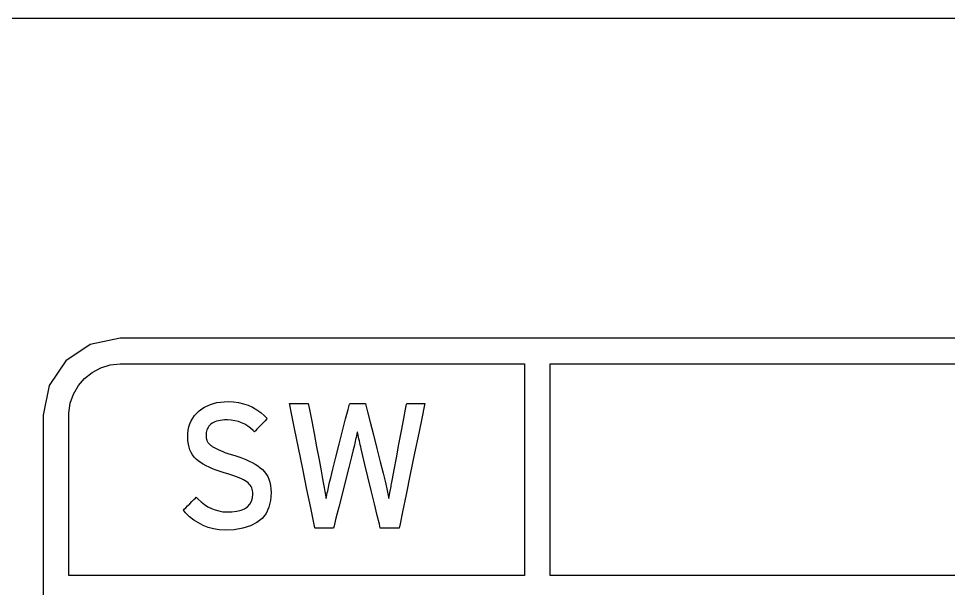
# Model space of a CAD drawing. Header units: inches. Extents: x 3.2 to 20.7, y 8 to 10.
# Drawn here: x 11.858 to 12.582, y 9.578 to 10.022 of the extents above; entities that cross this region are included whole.
import ezdxf

# ---------------------------------------------------------------- set-up
doc = ezdxf.new("R2010")
doc.units = ezdxf.units.IN
doc.header["$MEASUREMENT"] = 0

msp = doc.modelspace()

# ---------------------------------------------------------------- linework, layer by layer
for points in [[(3.22506, 10.02223), (3.22506, 8.30223), (20.67505, 8.30223), (20.67505, 10.02223), (3.22506, 10.02223)], [(12.60007, 9.77302), (12.49985, 9.77302), (12.40496, 9.77302), (12.31628, 9.77302), (12.23471, 9.77302), (12.16114, 9.77302), (12.09644, 9.77302), (12.04152, 9.77302), (11.99726, 9.77302), (11.96454, 9.77302), (11.94426, 9.77302), (11.9373, 9.77302), (11.91397, 9.7683), (11.8949, 9.75543), (11.88203, 9.73635), (11.87731, 9.71302), (11.87731, 9.70624), (11.87731, 9.68709), (11.87731, 9.65732), (11.87731, 9.61872), (11.87731, 9.57305)], [(12.27211, 9.58819), (12.27211, 9.75302), (13.41901, 9.75302), (13.41901, 9.58819), (12.27211, 9.58819)]]:
    msp.add_lwpolyline(points)
for points in [[(11.9373, 9.75302), (11.95021, 9.75302), (11.98435, 9.75302), (12.03288, 9.75302), (12.08895, 9.75302), (12.14571, 9.75302), (12.19629, 9.75302), (12.23386, 9.75302), (12.25212, 9.75302), (12.25212, 9.74861), (12.25212, 9.73268), (12.25212, 9.70849), (12.25212, 9.67963), (12.25212, 9.6497), (12.25212, 9.62229), (12.25212, 9.60097), (12.25212, 9.58819), (12.24669, 9.58819), (12.21686, 9.58819), (12.16772, 9.58819), (12.107, 9.58819), (12.04242, 9.58819), (11.9817, 9.58819), (11.93256, 9.58819), (11.90273, 9.58819), (11.89731, 9.5882), (11.89731, 9.59787), (11.89731, 9.61401), (11.89731, 9.63478), (11.89731, 9.65744), (11.89731, 9.67929), (11.89731, 9.69761), (11.89731, 9.70968), (11.89734, 9.71462), (11.89842, 9.72239), (11.90092, 9.72961), (11.90469, 9.73614), (11.90957, 9.74181), (11.91543, 9.74649), (11.9221, 9.75001), (11.92944, 9.75224)], [(12.05481, 9.65286), (12.05442, 9.64673), (12.05311, 9.64131), (12.05089, 9.63661), (12.04776, 9.63262), (12.04371, 9.62934), (12.03875, 9.62678), (12.03288, 9.62493), (12.0261, 9.6238), (12.01903, 9.62343), (12.0144, 9.6238), (12.00999, 9.62455), (12.00581, 9.62568), (12.00184, 9.62719), (11.99811, 9.62908), (11.99459, 9.63135), (11.9913, 9.634), (11.98823, 9.63704), (11.9865, 9.63916), (11.98711, 9.63977), (11.98826, 9.64092), (11.98977, 9.64242), (11.99146, 9.64411), (11.99316, 9.6458), (11.99468, 9.64732), (11.99585, 9.64848), (11.99649, 9.64913), (11.99792, 9.64776), (12.00038, 9.64548), (12.00294, 9.64349), (12.00559, 9.64179), (12.00834, 9.64038), (12.01119, 9.63926), (12.01413, 9.63843), (12.01717, 9.6379), (12.02031, 9.63765), (12.0243, 9.63774), (12.02809, 9.63821), (12.03139, 9.63903), (12.03418, 9.64022), (12.03646, 9.64178), (12.03825, 9.64371), (12.03953, 9.646), (12.04031, 9.64865), (12.04058, 9.65167), (12.04053, 9.65301), (12.04036, 9.6542), (12.04006, 9.65533), (12.03966, 9.65642), (12.03913, 9.65746), (12.03848, 9.65845), (12.03772, 9.65938), (12.03683, 9.66027), (12.03582, 9.66111), (12.0346, 9.66193), (12.03321, 9.66275), (12.03163, 9.66356), (12.02987, 9.66436), (12.02793, 9.66515), (12.02581, 9.66593), (12.02352, 9.66671), (12.02104, 9.66747), (12.01819, 9.6683), (12.01499, 9.66928), (12.01199, 9.67031), (12.00918, 9.6714), (12.00656, 9.67253), (12.00413, 9.67371), (12.0019, 9.67495), (11.99987, 9.67624), (11.99802, 9.67757), (11.99636, 9.67894), (11.99489, 9.68045), (11.9936, 9.68212), (11.9925, 9.68397), (11.9916, 9.686), (11.99088, 9.68819), (11.99035, 9.69056), (11.99001, 9.6931), (11.98986, 9.69582), (11.98993, 9.69866), (11.99024, 9.70138), (11.99078, 9.70396), (11.99154, 9.70641), (11.99254, 9.70871), (11.99376, 9.71086), (11.99521, 9.71288), (11.99688, 9.71475), (11.99879, 9.71649), (12.0008, 9.718), (12.00292, 9.71932), (12.00517, 9.72047), (12.00754, 9.72145), (12.01003, 9.72225), (12.01264, 9.72288), (12.01538, 9.72333), (12.01823, 9.72361), (12.02132, 9.7237), (12.02546, 9.72347), (12.02943, 9.72291), (12.03323, 9.72202), (12.03686, 9.72079), (12.04033, 9.71923), (12.04362, 9.71733), (12.04675, 9.71511), (12.04972, 9.71255), (12.0517, 9.71048), (12.05115, 9.70992), (12.05006, 9.70878), (12.0486, 9.70727), (12.04694, 9.70555), (12.04526, 9.7038), (12.04373, 9.70222), (12.04253, 9.70098), (12.04184, 9.70026), (12.04081, 9.70114), (12.03876, 9.70302), (12.03658, 9.70466), (12.03427, 9.70606), (12.03184, 9.70722), (12.02927, 9.70814), (12.02658, 9.70882), (12.02375, 9.70926), (12.0208, 9.70946), (12.01857, 9.70943), (12.01684, 9.7093), (12.01522, 9.70909), (12.01372, 9.7088), (12.01234, 9.70843), (12.01107, 9.70797), (12.00991, 9.70743), (12.00887, 9.70681), (12.00795, 9.70611), (12.00713, 9.70531), (12.00641, 9.70447), (12.00579, 9.70358), (12.00527, 9.70264), (12.00484, 9.70167), (12.0045, 9.70064), (12.00427, 9.69958), (12.00413, 9.69847), (12.00408, 9.69734), (12.0041, 9.69678), (12.00413, 9.69624), (12.00419, 9.69571), (12.00428, 9.69521), (12.00438, 9.69471), (12.00452, 9.69424), (12.00467, 9.69378), (12.00485, 9.69335), (12.00506, 9.69291), (12.00529, 9.69245), (12.00557, 9.692), (12.00588, 9.69155), (12.00624, 9.69111), (12.00663, 9.69067), (12.00706, 9.69024), (12.00754, 9.68981), (12.00805, 9.68939), (12.00881, 9.68883), (12.01, 9.68806), (12.01138, 9.68729), (12.01295, 9.68652), (12.01471, 9.68573), (12.01666, 9.68494), (12.01879, 9.68415), (12.02112, 9.68334), (12.02364, 9.68253), (12.02661, 9.68164), (12.02963, 9.68065), (12.0325, 9.6796), (12.03521, 9.6785), (12.03777, 9.67735), (12.04016, 9.67613), (12.04239, 9.67487), (12.04447, 9.67354), (12.04638, 9.67216), (12.04812, 9.67069), (12.04966, 9.66905), (12.051, 9.66724), (12.05214, 9.66526), (12.05308, 9.66312), (12.05381, 9.66081), (12.05435, 9.65833), (12.05468, 9.65568)], [(12.15457, 9.62496), (12.15404, 9.62496), (12.15263, 9.62496), (12.1506, 9.62496), (12.1482, 9.62496), (12.14571, 9.62496), (12.14337, 9.62496), (12.14145, 9.62496), (12.1402, 9.62496), (12.13984, 9.62507), (12.13908, 9.62821), (12.13748, 9.63488), (12.13528, 9.64398), (12.13278, 9.65439), (12.13022, 9.665), (12.12788, 9.67471), (12.12602, 9.6824), (12.12492, 9.68697), (12.12457, 9.68844), (12.1242, 9.69004), (12.12385, 9.6916), (12.12351, 9.69312), (12.12318, 9.6946), (12.12288, 9.69605), (12.12258, 9.69746), (12.12231, 9.69882), (12.12205, 9.70015), (12.12179, 9.69981), (12.12151, 9.69847), (12.12122, 9.69709), (12.12092, 9.69567), (12.12061, 9.69422), (12.12028, 9.69272), (12.11995, 9.69119), (12.1196, 9.68962), (12.11923, 9.68801), (12.11877, 9.68614), (12.11738, 9.68064), (12.11527, 9.6723), (12.11273, 9.66225), (12.11003, 9.65158), (12.10746, 9.64141), (12.1053, 9.63284), (12.10382, 9.62699), (12.1033, 9.62496), (12.10273, 9.62496), (12.10131, 9.62496), (12.09929, 9.62496), (12.09692, 9.62496), (12.09447, 9.62496), (12.09219, 9.62496), (12.09033, 9.62496), (12.08915, 9.62496), (12.08881, 9.62522), (12.08775, 9.63041), (12.0856, 9.64097), (12.0827, 9.6552), (12.0794, 9.67137), (12.07606, 9.68777), (12.07303, 9.70267), (12.07064, 9.71437), (12.06926, 9.72114), (12.06918, 9.72215), (12.07016, 9.72215), (12.0719, 9.72215), (12.07414, 9.72215), (12.07661, 9.72215), (12.07907, 9.72215), (12.08125, 9.72215), (12.08288, 9.72215), (12.08372, 9.72215), (12.08397, 9.72109), (12.08489, 9.71624), (12.08637, 9.70846), (12.0882, 9.69882), (12.09018, 9.6884), (12.0921, 9.67831), (12.09375, 9.66961), (12.09493, 9.66339), (12.09543, 9.66075), (12.09568, 9.65947), (12.09595, 9.65807), (12.09621, 9.65664), (12.09647, 9.6552), (12.09671, 9.65375), (12.09695, 9.65229), (12.09719, 9.65081), (12.09741, 9.64931), (12.09764, 9.64812), (12.09793, 9.6496), (12.09823, 9.65106), (12.09853, 9.65252), (12.09883, 9.65396), (12.09913, 9.6554), (12.09943, 9.65682), (12.09974, 9.65823), (12.10004, 9.65963), (12.10031, 9.66082), (12.1012, 9.66431), (12.10293, 9.67116), (12.10524, 9.68026), (12.10784, 9.69054), (12.11047, 9.7009), (12.11284, 9.71026), (12.11468, 9.71753), (12.11572, 9.72163), (12.11598, 9.72215), (12.11685, 9.72215), (12.11835, 9.72215), (12.12027, 9.72215), (12.12237, 9.72215), (12.12445, 9.72215), (12.12627, 9.72215), (12.12763, 9.72215), (12.1283, 9.72215), (12.12864, 9.72089), (12.12994, 9.71575), (12.13197, 9.70764), (12.13447, 9.6977), (12.13715, 9.68702), (12.13973, 9.67673), (12.14194, 9.66792), (12.1435, 9.66172), (12.14412, 9.65924), (12.1444, 9.65813), (12.14469, 9.65694), (12.14497, 9.65572), (12.14525, 9.65447), (12.14552, 9.65319), (12.14578, 9.65187), (12.14604, 9.65053), (12.1463, 9.64915), (12.14656, 9.64821), (12.14684, 9.64968), (12.1471, 9.65112), (12.14735, 9.6525), (12.14759, 9.65383), (12.14781, 9.65512), (12.14801, 9.65635), (12.14819, 9.65754), (12.14836, 9.65867), (12.14852, 9.65969), (12.14923, 9.66346), (12.15057, 9.67059), (12.15234, 9.67996), (12.15431, 9.69047), (12.15629, 9.70102), (12.15807, 9.71048), (12.15944, 9.71775), (12.16019, 9.72173), (12.16044, 9.72215), (12.16147, 9.72215), (12.16321, 9.72215), (12.16541, 9.72215), (12.1678, 9.72215), (12.17016, 9.72215), (12.17221, 9.72215), (12.17372, 9.72215), (12.17443, 9.72215), (12.174, 9.71993), (12.17231, 9.7117), (12.16971, 9.69899), (12.16655, 9.68353), (12.16317, 9.66703), (12.15994, 9.6512), (12.15719, 9.63777), (12.15528, 9.62845)]]:
    msp.add_lwpolyline(points, close=True)

doc.saveas('drawing.dxf')
